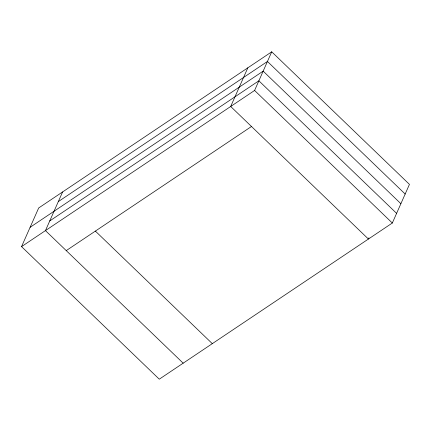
<?xml version="1.0" encoding="UTF-8"?>
<svg xmlns="http://www.w3.org/2000/svg" width="431" height="431" viewBox="0 0 431 431"><rect width="100%" height="100%" fill="white"/><g stroke="black" fill="none" stroke-linecap="round" stroke-linejoin="round"><path stroke-width="0.65" d="M21.55 246.624L38.677 207.979L271.724 51.812L409.45 184.376L392.323 223.021L159.276 379.188L21.55 246.624L254.597 90.462L271.724 51.812M62.581 191.962L45.454 230.607L183.18 363.171M247.82 67.829L230.693 106.479L368.419 239.038L368.958 237.831M58.298 201.622L267.441 61.471L405.167 194.036M30.116 227.299L263.158 71.137L400.884 203.701M49.732 220.947L258.875 80.796L396.606 213.361M66.239 250.616L251.483 126.488M254.597 90.462L392.323 223.021M95.37 231.097L212.311 343.652"/></g></svg>
